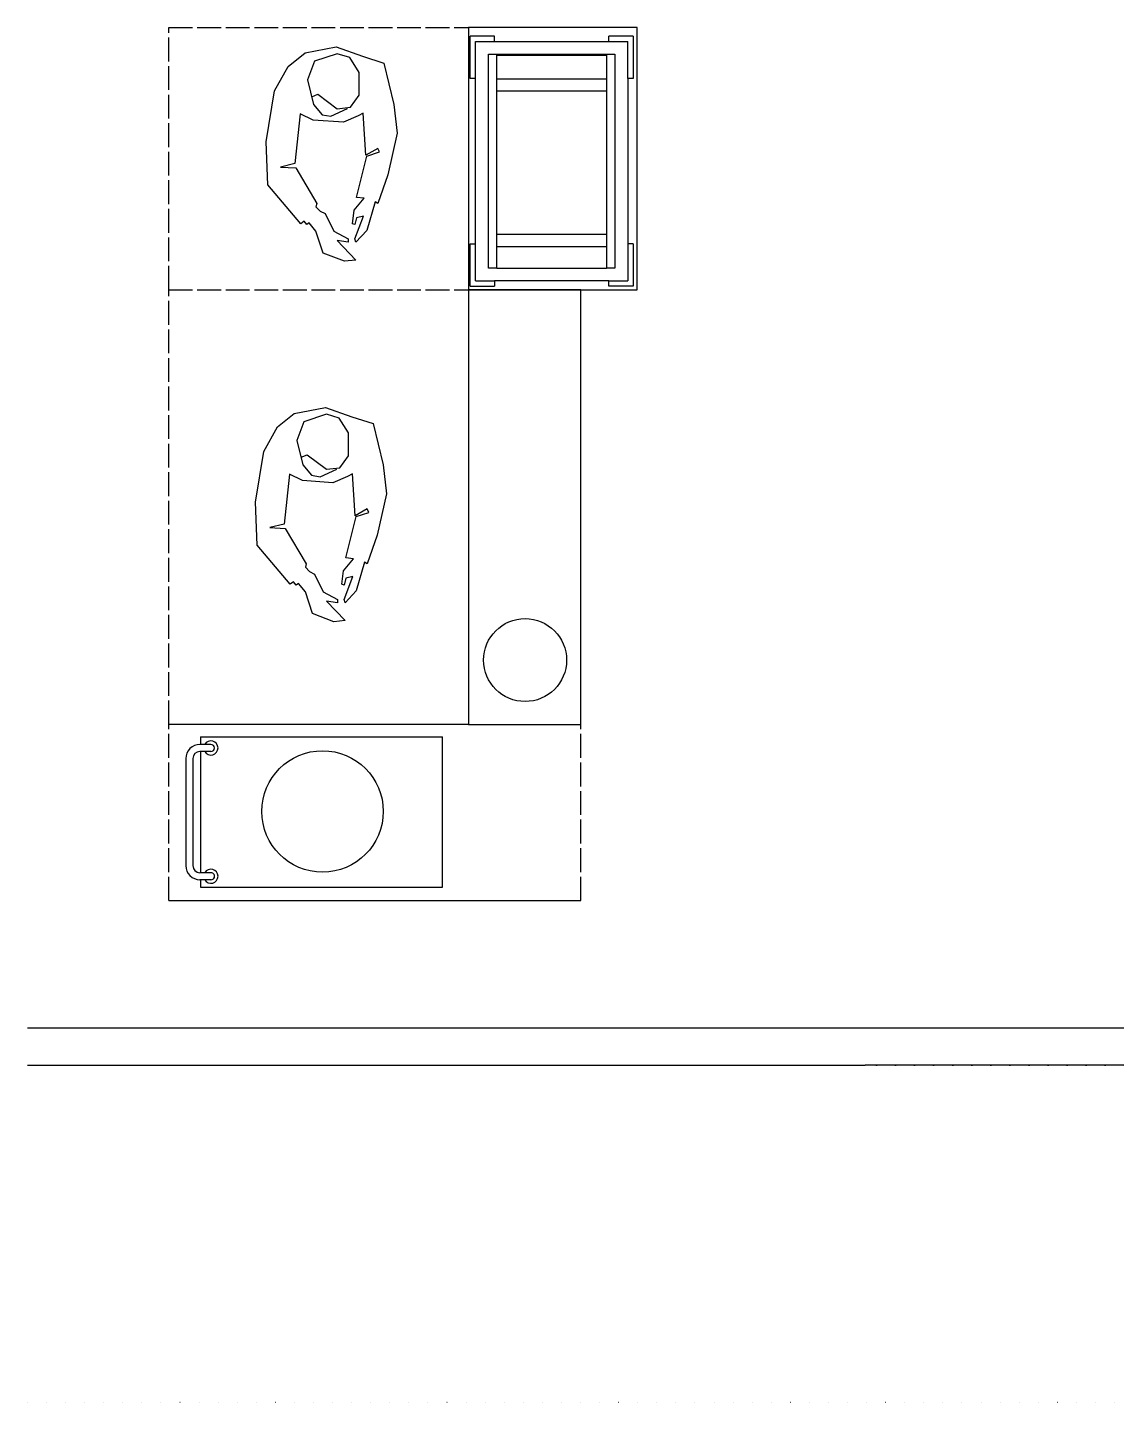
# Model space of a CAD drawing. Header units: millimetres. Extents: x -9564 to 18143, y -28921 to 24346.
# Drawn here: x 8911 to 11818, y -23589 to -19920 of the extents above; entities that cross this region are included whole.
import ezdxf

# ---------------------------------------------------------------- set-up
doc = ezdxf.new("R2010")
doc.units = ezdxf.units.MM
doc.header["$LTSCALE"] = 100
doc.linetypes.add('DASHED2', pattern=[0.762, 0.635, -0.127])
doc.linetypes.add('DOT', pattern=[0.508, 0, -0.508])
for name, color, linetype in [('Edges', 7, 'Continuous'), ('freecads.com', 7, 'Continuous'), ('MUROS', 7, 'Continuous')]:
    doc.layers.add(name, color=color, linetype=linetype)

# ---------------------------------------------------------------- blocks, each defined once
blk = doc.blocks.new('Bakery Trolley pl')
at = {"layer": 'Edges'}
for p, q in [((0.1804, 0.6253), (0.2371, 0.6253)), ((0.1804, 0.6253), (0.1804, 0.526)), ((0.2371, 0.6127), (0.1929, 0.6127)), ((0.1929, 0.526), (0.1929, 0.6127)), ((0.2371, 0.6127), (0.2371, 0.6253)), ((0.5048, 0.6127), (0.2371, 0.6127)), ((0.5048, 0.6127), (0.5048, 0.6253)), ((0.5048, 0.6253), (0.5615, 0.6253)), ((0.5489, 0.6127), (0.5048, 0.6127)), ((0.5489, 0.526), (0.5489, 0.6127)), ((0.5615, 0.526), (0.5615, 0.6253)), ((0.2229, 0.5827), (0.2229, 0.0827)), ((0.2429, 0.5827), (0.2229, 0.5827)), ((0.2429, 0.5827), (0.2429, 0.5798)), ((0.4989, 0.5827), (0.2429, 0.5827)), ((0.2429, 0.5798), (0.4989, 0.5798)), ((0.2429, 0.5798), (0.2429, 0.5245)), ((0.5189, 0.5827), (0.4989, 0.5827)), ((0.4989, 0.5798), (0.4989, 0.5827)), ((0.4989, 0.5245), (0.4989, 0.5798)), ((0.5189, 0.0827), (0.5189, 0.5827)), ((0.1804, 0.526), (0.1929, 0.526)), ((0.1929, 0.526), (0.1929, 0.1394)), ((0.2429, 0.5245), (0.4989, 0.5245)), ((0.2429, 0.5245), (0.2429, 0.4967)), ((0.4989, 0.4967), (0.4989, 0.5245)), ((0.5489, 0.526), (0.5615, 0.526)), ((0.5489, 0.1394), (0.5489, 0.526)), ((0.2429, 0.4967), (0.4989, 0.4967)), ((0.2429, 0.4967), (0.2429, 0.1615)), ((0.4989, 0.1615), (0.4989, 0.4967)), ((0.2429, 0.1615), (0.4989, 0.1615)), ((0.2429, 0.1615), (0.2429, 0.1325)), ((0.4989, 0.1325), (0.4989, 0.1615)), ((0.1804, 0.1394), (0.1929, 0.1394)), ((0.1804, 0.1394), (0.1804, 0.0402)), ((0.1929, 0.1394), (0.1929, 0.0527)), ((0.2429, 0.1325), (0.4989, 0.1325)), ((0.2429, 0.1325), (0.2429, 0.0827)), ((0.4989, 0.0827), (0.4989, 0.1325)), ((0.5615, 0.1394), (0.5489, 0.1394)), ((0.5489, 0.0527), (0.5489, 0.1394)), ((0.5615, 0.0402), (0.5615, 0.1394)), ((0.2229, 0.0827), (0.2429, 0.0827)), ((0.4989, 0.0827), (0.2429, 0.0827)), ((0.4989, 0.0827), (0.5189, 0.0827)), ((0.1804, 0.0402), (0.2371, 0.0402)), ((0.2371, 0.0527), (0.1929, 0.0527)), ((0.2371, 0.0402), (0.2371, 0.0527)), ((0.2371, 0.0527), (0.5048, 0.0527)), ((0.5048, 0.0527), (0.5048, 0.0402)), ((0.5489, 0.0527), (0.5048, 0.0527)), ((0.5615, 0.0402), (0.5048, 0.0402))]:
    blk.add_line(p, q, dxfattribs=at)

msp = doc.modelspace()

# ---------------------------------------------------------------- linework, layer by layer
at = {"color": 3, "linetype": 'DASHED2'}
for p, q in [((9288.2, -20619.9), (9288.2, -19919.9)), ((9288.2, -19919.9), (10088.2, -19919.9)), ((9288.2, -21779.9), (9288.2, -20619.9)), ((9288.2, -20619.9), (10088.2, -20619.9)), ((9288.2, -22249.9), (9288.2, -21779.9)), ((10388.2, -22249.9), (10388.2, -21779.9))]:
    msp.add_line(p, q, dxfattribs=at)
at = {"color": 3}
for p, q in [((10088.2, -19919.9), (10088.2, -20619.9)), ((10538.2, -19919.9), (10088.2, -19919.9)), ((10538.2, -20619.9), (10538.2, -19919.9)), ((10088.2, -20619.9), (10538.2, -20619.9)), ((10088.2, -21779.9), (9288.2, -21779.9))]:
    msp.add_line(p, q, dxfattribs=at)
for p, q in [((10088.2, -20619.9), (10088.2, -21779.9)), ((10388.2, -20619.9), (10088.2, -20619.9)), ((10388.2, -21779.9), (10388.2, -20619.9)), ((10088.2, -21779.9), (10388.2, -21779.9)), ((10019.2, -22214.4), (10019.2, -21813.3)), ((9372.7, -22214.4), (10019.2, -22214.4)), ((9288.2, -22249.9), (10388.2, -22249.9))]:
    msp.add_line(p, q)
for centre, radius in [((10239.3, -21608.1), 110.7), ((9698.8, -22012), 162)]:
    msp.add_circle(centre, radius)
at = {"layer": 'freecads.com'}
for p, q in [((9606.8, -20023.8), (9652, -19987.7)), ((9652, -19987.7), (9735.5, -19971.9)), ((9737.8, -19990), (9677.7, -20009.9)), ((9735.5, -19971.9), (9805.5, -19996.8)), ((9771.7, -20000.3), (9737.8, -19990)), ((9805.5, -19996.8), (9862, -20014.8)), ((9570.7, -20089.3), (9606.8, -20023.8)), ((9677.7, -20009.9), (9658.6, -20059.8)), ((9796.5, -20039.6), (9771.7, -20000.3)), ((9862, -20014.8), (9889.1, -20125.4)), ((9658.6, -20059.8), (9674.9, -20125)), ((9796.5, -20100.6), (9796.5, -20039.6)), ((9548.1, -20224.7), (9570.7, -20089.3)), ((9670.4, -20104.9), (9686.2, -20098.2)), ((9686.2, -20098.2), (9737.8, -20136.7)), ((9773.5, -20132.8), (9796.5, -20100.6)), ((9674.9, -20125), (9697.9, -20152.9)), ((9720.9, -20156.7), (9765, -20136.5)), ((9737.8, -20136.7), (9773.5, -20132.8)), ((9889.1, -20125.4), (9898.1, -20202.1)), ((9639.4, -20150), (9624.9, -20283.3)), ((9674, -20166.8), (9639.4, -20150)), ((9754.4, -20173), (9674, -20166.8)), ((9697.9, -20152.9), (9720.9, -20156.7)), ((9794, -20156.1), (9754.4, -20173)), ((9807.2, -20149), (9794, -20156.1)), ((9814.5, -20260.8), (9807.2, -20149)), ((9898.1, -20202.1), (9873.3, -20312.7)), ((9552.6, -20339.7), (9548.1, -20224.7)), ((9846.2, -20242.7), (9814.5, -20260.8)), ((9816.8, -20263), (9850.7, -20251.7)), ((9850.7, -20251.7), (9846.2, -20242.7)), ((9624.9, -20283.3), (9586.5, -20292.4)), ((9586.5, -20292.4), (9627.1, -20294.6)), ((9789.7, -20373.6), (9816.8, -20263)), ((9627.1, -20294.6), (9683.6, -20389.4)), ((9873.3, -20312.7), (9846.2, -20389.4)), ((9640.7, -20443.5), (9552.6, -20339.7)), ((9683.6, -20389.4), (9681.3, -20398.4)), ((9681.3, -20398.4), (9692.6, -20409.7)), ((9782.9, -20407.4), (9810, -20375.8)), ((9810, -20375.8), (9789.7, -20373.6)), ((9839.4, -20384.9), (9816.8, -20461.6)), ((9846.2, -20389.4), (9839.4, -20384.9)), ((9649.7, -20436.8), (9640.7, -20443.5)), ((9656.5, -20445.8), (9649.7, -20436.8)), ((9692.6, -20409.7), (9706.2, -20416.5)), ((9706.2, -20416.5), (9728.7, -20463.8)), ((9778.4, -20443.5), (9782.9, -20407.4)), ((9785.2, -20484.1), (9807.8, -20423.2)), ((9789.7, -20427.7), (9785.2, -20445.8)), ((9807.8, -20423.2), (9789.7, -20427.7)), ((9663.3, -20441.3), (9656.5, -20445.8)), ((9681.3, -20463.8), (9663.3, -20441.3)), ((9700.5, -20521.8), (9681.3, -20463.8)), ((9728.7, -20463.8), (9767.1, -20484.1)), ((9785.2, -20445.8), (9778.4, -20443.5)), ((9816.8, -20461.6), (9787.4, -20493.2)), ((9767.1, -20493.2), (9737.8, -20488.7)), ((9737.8, -20488.7), (9787.5, -20540.6)), ((9767.1, -20484.1), (9767.1, -20493.2)), ((9787.4, -20493.2), (9785.2, -20484.1)), ((9757.5, -20543.7), (9700.5, -20521.8)), ((9787.5, -20540.6), (9757.5, -20543.7)), ((9578.4, -20986), (9623.5, -20949.9)), ((9623.5, -20949.9), (9707.1, -20934.1)), ((9709.3, -20952.1), (9649.3, -20972)), ((9707.1, -20934.1), (9777.1, -20958.9)), ((9743.3, -20962.4), (9709.3, -20952.1)), ((9542.2, -21051.4), (9578.4, -20986)), ((9649.3, -20972), (9630.1, -21021.9)), ((9768, -21001.8), (9743.3, -20962.4)), ((9777.1, -20958.9), (9833.5, -20976.9)), ((9833.5, -20976.9), (9860.6, -21087.5)), ((9630.1, -21021.9), (9646.4, -21087.1)), ((9768, -21062.7), (9768, -21001.8)), ((9519.7, -21186.8), (9542.2, -21051.4)), ((9641.9, -21067), (9657.8, -21060.3)), ((9657.8, -21060.3), (9709.3, -21098.8)), ((9745.1, -21094.9), (9768, -21062.7)), ((9646.4, -21087.1), (9669.4, -21115)), ((9692.4, -21118.8), (9736.6, -21098.7)), ((9709.3, -21098.8), (9745.1, -21094.9)), ((9860.6, -21087.5), (9869.7, -21164.2)), ((9610.9, -21112.1), (9596.4, -21245.4)), ((9645.6, -21128.9), (9610.9, -21112.1)), ((9726, -21135.1), (9645.6, -21128.9)), ((9669.4, -21115), (9692.4, -21118.8)), ((9765.5, -21118.2), (9726, -21135.1)), ((9778.7, -21111.1), (9765.5, -21118.2)), ((9786.1, -21222.9), (9778.7, -21111.1)), ((9869.7, -21164.2), (9844.8, -21274.8)), ((9524.2, -21301.9), (9519.7, -21186.8)), ((9817.7, -21204.8), (9786.1, -21222.9)), ((9822.2, -21213.9), (9817.7, -21204.8)), ((9596.4, -21245.4), (9558, -21254.5)), ((9761.3, -21335.7), (9788.4, -21225.1)), ((9788.4, -21225.1), (9822.2, -21213.9)), ((9558, -21254.5), (9598.7, -21256.7)), ((9598.7, -21256.7), (9655.1, -21351.5)), ((9844.8, -21274.8), (9817.7, -21351.5)), ((9612.2, -21405.7), (9524.2, -21301.9)), ((9655.1, -21351.5), (9652.9, -21360.5)), ((9754.5, -21369.6), (9781.6, -21338)), ((9781.6, -21338), (9761.3, -21335.7)), ((9810.9, -21347), (9788.4, -21423.7)), ((9817.7, -21351.5), (9810.9, -21347)), ((9652.9, -21360.5), (9664.2, -21371.8)), ((9664.2, -21371.8), (9677.7, -21378.6)), ((9677.7, -21378.6), (9700.3, -21426)), ((9750, -21405.7), (9754.5, -21369.6)), ((9756.8, -21446.3), (9779.3, -21385.3)), ((9761.3, -21389.9), (9756.8, -21407.9)), ((9779.3, -21385.3), (9761.3, -21389.9)), ((9621.3, -21398.9), (9612.2, -21405.7)), ((9628, -21407.9), (9621.3, -21398.9)), ((9634.8, -21403.4), (9628, -21407.9)), ((9652.9, -21426), (9634.8, -21403.4)), ((9672.1, -21483.9), (9652.9, -21426)), ((9700.3, -21426), (9738.7, -21446.3)), ((9756.8, -21407.9), (9750, -21405.7)), ((9788.4, -21423.7), (9759, -21455.3)), ((9738.7, -21455.3), (9709.3, -21450.8)), ((9709.3, -21450.8), (9759, -21502.7)), ((9738.7, -21446.3), (9738.7, -21455.3)), ((9759, -21455.3), (9756.8, -21446.3)), ((9729, -21505.8), (9672.1, -21483.9)), ((9759, -21502.7), (9729, -21505.8)), ((9401, -21833.3), (9371.5, -21833.3)), ((9372.7, -21813.3), (9372.7, -21822.8)), ((9372.7, -21813.3), (9382.2, -21813.3)), ((9372.7, -21813.3), (9372.7, -21833.3)), ((9372.7, -21813.3), (9401, -21813.3)), ((9372.7, -21813.3), (10019.2, -21813.3)), ((9372.7, -21813.3), (9372.7, -21833.3)), ((9401, -21852.1), (9371.5, -21852.1)), ((9372.7, -21852.1), (9372.7, -22175.6)), ((9333.8, -21871), (9333.8, -22156.7)), ((9352.7, -21871), (9352.7, -22156.7)), ((9401, -22175.6), (9371.5, -22175.6)), ((9401, -22194.5), (9371.5, -22194.5)), ((9372.7, -22194.5), (9372.7, -22214.4))]:
    msp.add_line(p, q, dxfattribs=at)
for centre, radius, start, end in [((9371.5, -21871), 37.7, 90, 180), ((9401, -21842.7), 18.9, 210, 150), ((9401, -21842.7), 9.44, 270, 90), ((9371.5, -21871), 18.9, 90, 180), ((9371.5, -22156.7), 37.7, 180, 270), ((9371.5, -22156.7), 18.9, 180, 270), ((9401, -22185), 18.9, 210, 150), ((9401, -22185), 9.44, 270, 90.0001), ((9401, -22185), 9.44, 270, 0)]:
    msp.add_arc(centre, radius, start, end, dxfattribs=at)
at = {"layer": 'MUROS'}
for p, q in [((8911.4, -22589.5), (13823.8, -22589.5)), ((8911.4, -22689.5), (11147.3, -22689.5)), ((13823.8, -22689.5), (11147.3, -22689.5))]:
    msp.add_line(p, q, dxfattribs=at)
at = {"layer": 'MUROS', "color": 2, "linetype": 'DOT'}
for p, q in [((13823.8, -22689.5), (3989.9, -22689.5)), ((14713.8, -23589.5), (2872, -23589.5))]:
    msp.add_line(p, q, dxfattribs=at)

# ---------------------------------------------------------------- block references
at = {"xscale": -1141.039974711085, "yscale": 1141.039974711085, "zscale": 1141.039974711085}
msp.add_blockref('Bakery Trolley pl', (10733.4, -20656.3), dxfattribs=at)

doc.saveas('drawing.dxf')
